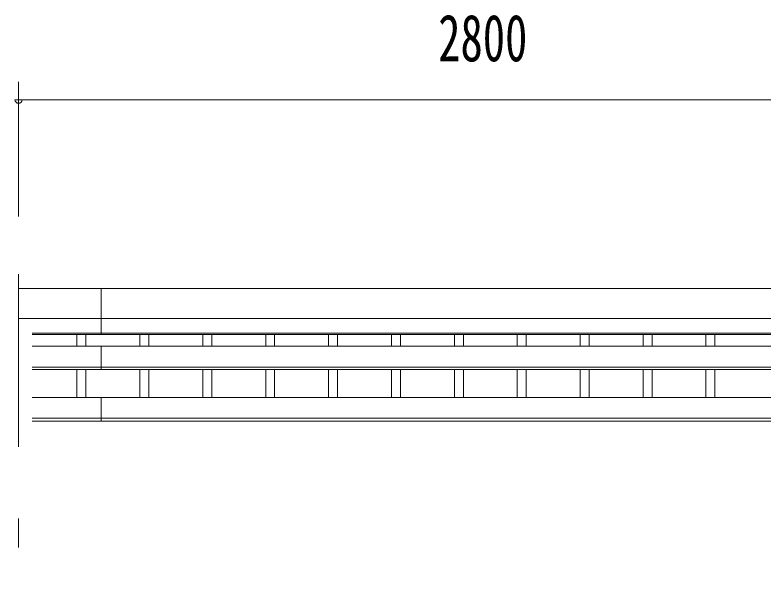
# Model space of a CAD drawing. Units: millimetres, scale not verified. Extents: x -23352 to 23352, y -10500 to 10500.
# Drawn here: x -12101 to -10019, y 3205 to 4765 of the extents above; entities that cross this region are included whole.
import ezdxf
from ezdxf.enums import TextEntityAlignment as Align

# ---------------------------------------------------------------- set-up
doc = ezdxf.new("R2010")
doc.units = ezdxf.units.MM
doc.header["$LTSCALE"] = 40
doc.linetypes.add('USER3', pattern=[24, 12, -5, 2, -5])
for name, color, linetype, lineweight in [('0-2_1-0BOLD', 7, 'Continuous', 18), ('0-3_1-2CENTER', 3, 'USER3', 18), ('0-4_1-4THIN', 4, 'Continuous', 18), ('0-5_1-5DIM', 3, 'Continuous', 18)]:
    doc.layers.add(name, color=color, linetype=linetype, lineweight=lineweight)
doc.styles.add('ＭＳ ゴシック', font='')
doc.styles.get('ＭＳ ゴシック').set_extended_font_data('MS Gothic')

msp = doc.modelspace()

# ---------------------------------------------------------------- linework, layer by layer
at = {"layer": '0-2_1-0BOLD'}
for p, q in [((-12090.69, 4004.86), (-9290.69, 4004.86)), ((-11860.69, 3876.47), (-11860.69, 4004.86)), ((-9290.69, 3921.21), (-12090.69, 3921.21)), ((-12052.54, 3880.02), (-9328.84, 3880.02)), ((-9328.84, 3876.47), (-12052.54, 3876.47)), ((-12052.54, 3844.26), (-9328.84, 3844.26)), ((-11860.69, 3779.53), (-11860.69, 3844.26)), ((-12052.54, 3785.43), (-9328.84, 3785.43)), ((-9328.84, 3779.53), (-12052.54, 3779.53)), ((-9328.84, 3701.81), (-12052.54, 3701.81)), ((-11860.69, 3635.83), (-11860.69, 3701.81)), ((-12052.54, 3644.17), (-9328.84, 3644.17)), ((-9328.84, 3635.83), (-12052.54, 3635.83))]:
    msp.add_line(p, q, dxfattribs=at)
at = {"layer": '0-3_1-2CENTER'}
msp.add_line((-12090.69, 1644.67), (-12090.69, 4154.87), dxfattribs=at)
at = {"layer": '0-4_1-4THIN'}
for p, q in [((-11928.19, 3876.47), (-11928.19, 3844.26)), ((-11903.2, 3844.26), (-11903.2, 3876.47)), ((-11753.19, 3844.26), (-11753.19, 3876.47)), ((-11728.2, 3876.47), (-11728.2, 3844.26)), ((-11578.19, 3876.47), (-11578.19, 3844.26)), ((-11553.2, 3844.26), (-11553.2, 3876.47)), ((-11403.19, 3844.26), (-11403.19, 3876.47)), ((-11378.2, 3876.47), (-11378.2, 3844.26)), ((-11228.19, 3876.47), (-11228.19, 3844.26)), ((-11203.2, 3844.26), (-11203.2, 3876.47)), ((-11053.19, 3844.26), (-11053.19, 3876.47)), ((-11028.2, 3876.47), (-11028.2, 3844.26)), ((-10878.19, 3876.47), (-10878.19, 3844.26)), ((-10853.2, 3844.26), (-10853.2, 3876.47)), ((-10703.19, 3844.26), (-10703.19, 3876.47)), ((-10678.2, 3876.47), (-10678.2, 3844.26)), ((-10528.19, 3876.47), (-10528.19, 3844.26)), ((-10503.2, 3844.26), (-10503.2, 3876.47)), ((-10353.19, 3844.26), (-10353.19, 3876.47)), ((-10328.2, 3876.47), (-10328.2, 3844.26)), ((-10178.19, 3876.47), (-10178.19, 3844.26)), ((-10153.2, 3844.26), (-10153.2, 3876.47)), ((-11928.19, 3779.53), (-11928.19, 3701.81)), ((-11903.2, 3701.81), (-11903.2, 3779.53)), ((-11753.19, 3701.81), (-11753.19, 3779.53)), ((-11728.2, 3779.53), (-11728.2, 3701.81)), ((-11578.19, 3779.53), (-11578.19, 3701.81)), ((-11553.2, 3701.81), (-11553.2, 3779.53)), ((-11403.19, 3701.81), (-11403.19, 3779.53)), ((-11378.2, 3779.53), (-11378.2, 3701.81)), ((-11228.19, 3779.53), (-11228.19, 3701.81)), ((-11203.2, 3701.81), (-11203.2, 3779.53)), ((-11053.19, 3701.81), (-11053.19, 3779.53)), ((-11028.2, 3779.53), (-11028.2, 3701.81)), ((-10878.19, 3779.53), (-10878.19, 3701.81)), ((-10853.2, 3701.81), (-10853.2, 3779.53)), ((-10703.19, 3701.81), (-10703.19, 3779.53)), ((-10678.2, 3779.53), (-10678.2, 3701.81)), ((-10528.19, 3779.53), (-10528.19, 3701.81)), ((-10503.2, 3701.81), (-10503.2, 3779.53)), ((-10353.19, 3701.81), (-10353.19, 3779.53)), ((-10328.2, 3779.53), (-10328.2, 3701.81)), ((-10178.19, 3779.53), (-10178.19, 3701.81)), ((-10153.2, 3701.81), (-10153.2, 3779.53))]:
    msp.add_line(p, q, dxfattribs=at)
at = {"layer": '0-5_1-5DIM'}
for p, q in [((-12090.69, 4579.67), (-12090.69, 4204.87)), ((-12080.69, 4529.67), (-12100.69, 4529.67)), ((-12090.69, 4529.67), (-9290.69, 4529.67))]:
    msp.add_line(p, q, dxfattribs=at)
msp.add_arc((-12090.69, 4529.67), 10, 180, 0, dxfattribs=at)

# ---------------------------------------------------------------- texts
at = {"layer": '0-5_1-5DIM', "color": 7, "style": 'ＭＳ ゴシック', "width": 0.7}
msp.add_text('2800', height=130.2, dxfattribs=at).set_placement((-10923.19, 4597.44), align=Align.BOTTOM_LEFT)

doc.saveas('drawing.dxf')
